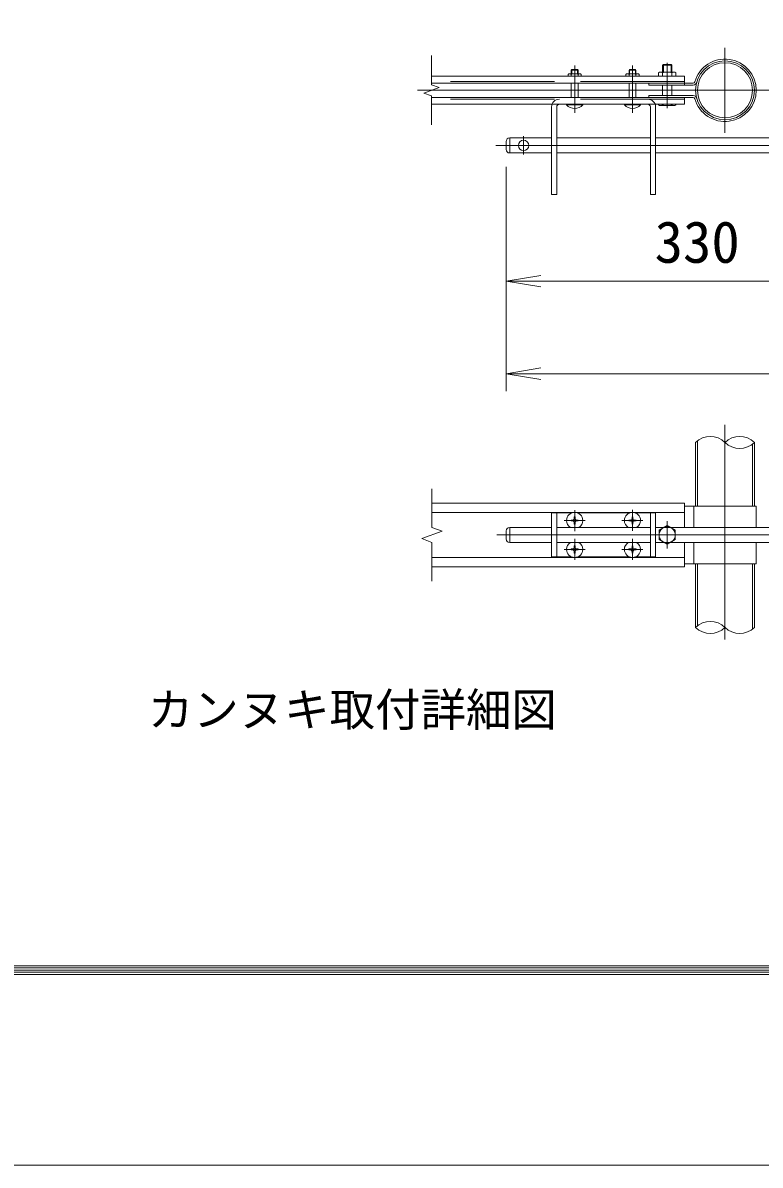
# Model space of a CAD drawing. Units: millimetres, scale not verified. Extents: x -6300 to 6300, y -4455 to 4455.
# Drawn here: x -4122 to -2847, y -4455 to -2479 of the extents above; entities that cross this region are included whole.
import ezdxf
from ezdxf.enums import TextEntityAlignment as Align

# ---------------------------------------------------------------- set-up
doc = ezdxf.new("R2010")
doc.units = ezdxf.units.MM
doc.header["$LTSCALE"] = 30
doc.linetypes.add('DASHED', pattern=[7.5, 6, -1.5])
doc.linetypes.add('USER1', pattern=[50.8, 31.75, -6.35, 6.35, -6.35])
for name, color, linetype, lineweight in [('0-1_D-TTL', 7, 'Continuous', 9), ('0-2_D-TTL-TXT', 7, 'Continuous', 13), ('0-3_D-BMK', 2, 'USER1', 13), ('0-4_D-STR1', 1, 'Continuous', 18), ('0-5_D-STR3', 3, 'Continuous', 13), ('0-6_D-STR-DIM', 7, 'Continuous', 9), ('0-7_0', 7, 'Continuous', 9)]:
    doc.layers.add(name, color=color, linetype=linetype, lineweight=lineweight)
doc.styles.add('ＭＳ ゴシック', font='')
doc.styles.get('ＭＳ ゴシック').set_extended_font_data('MS Gothic')

# ---------------------------------------------------------------- blocks, each defined once
blk = doc.blocks.new('_Open')
at = {"layer": '0-7_0'}
blk.add_line((-30, 5), (0, 0), dxfattribs=at)
blk.add_lwpolyline([(-30, -5), (0, 0), (-30, 0)], dxfattribs=at)

msp = doc.modelspace()

# ---------------------------------------------------------------- linework, layer by layer
at = {"layer": '0-1_D-TTL', "color": 2, "lineweight": 18}
msp.add_lwpolyline([(-6300.14, 4455), (6299.86, 4455), (6299.86, -4455), (-6300.14, -4455)], close=True, dxfattribs=at)
at = {"layer": '0-1_D-TTL'}
for points in [[(-5895.14, 4125), (5894.86, 4125), (5894.86, -4125), (-5895.14, -4125)], [(-5891.39, 4121.25), (5891.11, 4121.25), (5891.11, -4121.25), (-5891.39, -4121.25)], [(-5887.64, 4117.5), (5887.36, 4117.5), (5887.36, -4117.5), (-5887.64, -4117.5)], [(-5883.89, 4113.75), (5883.61, 4113.75), (5883.61, -4113.75), (-5883.89, -4113.75)], [(-5880.14, 4110), (5879.86, 4110), (5879.86, -4110), (-5880.14, -4110)]]:
    msp.add_lwpolyline(points, close=True, dxfattribs=at)
at = {"layer": '0-3_D-BMK'}
for p, q in [((-2907.57, -2522.37), (-2907.57, -2669.6)), ((-3007.57, -2548.46), (-3007.57, -2627.16)), ((-3167.57, -2552.86), (-3167.57, -2634.88)), ((-3067.57, -2552.86), (-3067.57, -2634.88)), ((-3439.27, -2595.98), (-2050.78, -2595.98)), ((-3255.97, -2675.6), (-3255.97, -2707.17)), ((-3304.03, -2691.38), (-2072.88, -2691.38)), ((-2907.57, -3174.44), (-2907.57, -3545.6)), ((-3167.57, -3358.24), (-3167.57, -3321.98)), ((-3067.57, -3358.15), (-3067.57, -3321.89)), ((-3185.79, -3340.02), (-3149.53, -3340.02)), ((-3085.79, -3340.02), (-3049.53, -3340.02)), ((-3007.57, -3341.45), (-3007.57, -3388.6)), ((-3302.21, -3365.02), (-2023.31, -3365.02)), ((-3167.57, -3408.15), (-3167.57, -3371.89)), ((-3067.57, -3408.15), (-3067.57, -3371.89)), ((-3185.79, -3390.02), (-3149.53, -3390.02)), ((-3085.79, -3390.02), (-3049.53, -3390.02))]:
    msp.add_line(p, q, dxfattribs=at)
at = {"layer": '0-4_D-STR1'}
for p, q in [((-2958.37, -3205.02), (-2958.37, -3315.02)), ((-2856.77, -3205.02), (-2856.77, -3315.02)), ((-2958.37, -3415.02), (-2958.37, -3525.02)), ((-2856.77, -3415.02), (-2856.77, -3525.02)), ((-2856.77, -3415.02), (-2856.77, -3525.02))]:
    msp.add_line(p, q, dxfattribs=at)
at = {"layer": '0-4_D-STR1', "linetype": 'DASHED'}
for p, q in [((-2955.17, -3202.2), (-2955.17, -3315.02)), ((-2859.97, -3207.85), (-2859.97, -3315.02)), ((-2955.17, -3415.02), (-2955.17, -3522.2)), ((-2859.97, -3415.02), (-2859.97, -3527.85))]:
    msp.add_line(p, q, dxfattribs=at)
at = {"layer": '0-4_D-STR1'}
for radius in [50.8, 47.6]:
    msp.add_circle((-2907.57, -2595.98), radius, dxfattribs=at)
at = {"layer": '0-5_D-STR3', "linetype": 'DASHED'}
for p, q in [((-3176.36, -2567.38), (-3158.64, -2567.38)), ((-3058.78, -2567.38), (-3076.5, -2567.38)), ((-2977.57, -2580.58), (-3415.13, -2580.58)), ((-2977.57, -2611.38), (-3415.13, -2611.38))]:
    msp.add_line(p, q, dxfattribs=at)
at = {"layer": '0-5_D-STR3'}
for p, q in [((-3172.49, -2560.18), (-3173.57, -2561.27)), ((-3173.57, -2567.38), (-3173.57, -2561.27)), ((-3173.57, -2561.27), (-3161.57, -2561.27)), ((-3172.49, -2567.38), (-3172.49, -2560.18)), ((-3172.49, -2560.18), (-3162.65, -2560.18)), ((-3172.49, -2560.18), (-3162.65, -2560.18)), ((-3162.65, -2567.38), (-3162.65, -2560.18)), ((-3162.65, -2560.18), (-3161.57, -2561.27)), ((-3161.57, -2567.38), (-3161.57, -2561.27)), ((-3072.49, -2560.18), (-3073.57, -2561.27)), ((-3061.57, -2561.27), (-3073.57, -2561.27)), ((-3073.57, -2567.38), (-3073.57, -2561.27)), ((-3062.65, -2560.18), (-3072.49, -2560.18)), ((-3062.65, -2560.18), (-3072.49, -2560.18)), ((-3072.49, -2567.38), (-3072.49, -2560.18)), ((-3062.65, -2560.18), (-3061.57, -2561.27)), ((-3062.65, -2567.38), (-3062.65, -2560.18)), ((-3061.57, -2567.38), (-3061.57, -2561.27)), ((-3022.57, -2565.98), (-3022.57, -2571.78)), ((-2995.73, -2564.38), (-3019.41, -2564.38)), ((-3015.57, -2552.74), (-3014.22, -2551.38)), ((-2999.57, -2552.74), (-3015.57, -2552.74)), ((-3015.57, -2564.38), (-3015.57, -2552.74)), ((-3015.57, -2571.78), (-3015.57, -2565.98)), ((-3000.93, -2551.38), (-3014.22, -2551.38)), ((-3014.22, -2564.38), (-3014.22, -2551.38)), ((-3000.93, -2551.38), (-2999.57, -2552.74)), ((-3000.93, -2564.38), (-3000.93, -2551.38)), ((-2999.57, -2564.38), (-2999.57, -2552.74)), ((-2999.57, -2571.78), (-2999.57, -2565.98)), ((-2992.57, -2565.98), (-2992.57, -2571.78)), ((-2977.57, -2571.78), (-3415.13, -2571.78)), ((-2962.66, -2583.78), (-3415.13, -2583.78)), ((-3179.07, -2568.58), (-3179.07, -2571.78)), ((-3173.57, -2571.78), (-3173.57, -2568.58)), ((-3173.57, -2608.18), (-3173.57, -2583.78)), ((-3161.57, -2571.78), (-3161.57, -2568.58)), ((-3161.57, -2608.18), (-3161.57, -2583.78)), ((-3156.07, -2568.58), (-3156.07, -2571.78)), ((-3079.07, -2568.58), (-3079.07, -2571.78)), ((-3073.57, -2571.78), (-3073.57, -2568.58)), ((-3073.57, -2608.18), (-3073.57, -2583.78)), ((-3061.57, -2571.78), (-3061.57, -2568.58)), ((-3061.57, -2608.18), (-3061.57, -2583.78)), ((-3056.07, -2568.58), (-3056.07, -2571.78)), ((-3039.57, -2583.78), (-3039.57, -2586.98)), ((-2962.66, -2586.98), (-3039.57, -2586.98)), ((-3015.57, -2604.98), (-3015.57, -2586.98)), ((-2999.57, -2604.98), (-2999.57, -2586.98)), ((-2977.57, -2571.78), (-2977.57, -2586.98)), ((-2962.66, -2604.98), (-3039.57, -2604.98)), ((-3039.57, -2604.98), (-3039.57, -2608.18)), ((-3039.57, -2604.98), (-3039.57, -2608.18)), ((-2962.66, -2608.18), (-3415.13, -2608.18)), ((-2977.57, -2620.18), (-3415.13, -2620.18)), ((-3207.57, -2624.88), (-3207.57, -2776.38)), ((-3198.57, -2624.68), (-3198.57, -2776.38)), ((-3181.57, -2620.18), (-3153.57, -2620.18)), ((-3181.57, -2621.01), (-3181.57, -2620.18)), ((-3181.57, -2621.01), (-3153.57, -2621.01)), ((-3153.57, -2621.01), (-3153.57, -2620.18)), ((-3081.57, -2621.01), (-3081.57, -2620.18)), ((-3053.57, -2620.18), (-3081.57, -2620.18)), ((-3053.57, -2621.01), (-3081.57, -2621.01)), ((-3053.57, -2621.01), (-3053.57, -2620.18)), ((-3036.57, -2624.68), (-3036.57, -2776.38)), ((-3027.57, -2624.88), (-3027.57, -2776.38)), ((-3022.57, -2620.18), (-3022.57, -2621.18)), ((-3019.21, -2622.38), (-2996.01, -2622.38)), ((-3015.57, -2620.18), (-3015.57, -2621.18)), ((-2999.57, -2620.18), (-2999.57, -2621.18)), ((-2992.57, -2620.18), (-2992.57, -2621.18)), ((-2977.57, -2608.18), (-2977.57, -2620.18)), ((-3285.97, -2684.38), (-3285.97, -2698.38)), ((-3279.97, -2678.38), (-3207.57, -2678.38)), ((-3279.97, -2678.38), (-3279.97, -2704.38)), ((-3198.57, -2678.38), (-3036.57, -2678.38)), ((-3027.57, -2678.38), (-2665.97, -2678.38)), ((-3279.97, -2704.38), (-3207.57, -2704.38)), ((-3198.57, -2704.38), (-3036.57, -2704.38)), ((-3027.57, -2704.38), (-2665.97, -2704.38)), ((-3207.57, -2776.38), (-3198.57, -2776.38)), ((-3027.57, -2776.38), (-3036.57, -2776.38)), ((-2977.57, -3310.02), (-3414.57, -3310.02)), ((-2977.57, -3310.02), (-2977.57, -3352.02)), ((-2853.57, -3315.02), (-2977.57, -3315.02)), ((-2961.57, -3315.02), (-2961.57, -3352.02)), ((-2853.57, -3315.02), (-2853.57, -3352.02)), ((-2977.57, -3326.02), (-3414.57, -3326.02)), ((-3207.57, -3327.02), (-3207.57, -3403.02)), ((-3172.77, -3327.02), (-3207.57, -3327.02)), ((-3198.57, -3327.02), (-3198.57, -3403.02)), ((-3168.36, -3333.72), (-3168.41, -3336.32)), ((-3166.78, -3333.72), (-3168.36, -3333.72)), ((-3166.78, -3333.72), (-3166.74, -3336.32)), ((-3072.77, -3327.02), (-3162.38, -3327.02)), ((-3068.36, -3333.72), (-3068.41, -3336.32)), ((-3066.78, -3333.72), (-3068.36, -3333.72)), ((-3066.78, -3333.72), (-3066.74, -3336.32)), ((-3027.57, -3327.02), (-3062.38, -3327.02)), ((-3036.57, -3327.02), (-3036.57, -3403.02)), ((-3027.57, -3327.02), (-3027.57, -3403.02)), ((-3285.97, -3358.02), (-3285.97, -3372.02)), ((-3257.07, -3352.02), (-3279.97, -3352.02)), ((-3279.97, -3352.02), (-3279.97, -3378.02)), ((-3257.38, -3352.02), (-3207.57, -3352.02)), ((-3198.57, -3352.02), (-3036.57, -3352.02)), ((-3173.87, -3340.81), (-3173.87, -3340.02)), ((-3171.28, -3340.86), (-3173.87, -3340.81)), ((-3168.36, -3346.32), (-3168.41, -3343.73)), ((-3166.78, -3346.32), (-3168.36, -3346.32)), ((-3166.78, -3346.32), (-3166.74, -3343.73)), ((-3163.87, -3339.19), (-3161.27, -3339.23)), ((-3161.27, -3339.23), (-3161.27, -3340.02)), ((-3071.28, -3339.19), (-3073.87, -3339.23)), ((-3073.87, -3339.23), (-3073.87, -3340.02)), ((-3068.36, -3346.32), (-3068.41, -3343.73)), ((-3066.78, -3346.32), (-3068.36, -3346.32)), ((-3066.78, -3346.32), (-3066.74, -3343.73)), ((-3063.87, -3340.86), (-3061.27, -3340.81)), ((-3061.27, -3340.81), (-3061.27, -3340.02)), ((-3027.57, -3352.02), (-2921.87, -3352.02)), ((-2922.17, -3352.02), (-2665.97, -3352.02)), ((-3257.07, -3378.02), (-3279.97, -3378.02)), ((-3257.38, -3378.02), (-3207.57, -3378.02)), ((-3198.57, -3378.02), (-3036.57, -3378.02)), ((-3027.57, -3378.02), (-2921.87, -3378.02)), ((-2977.57, -3378.02), (-2977.57, -3420.02)), ((-2961.57, -3378.02), (-2961.57, -3415.02)), ((-2922.17, -3378.02), (-2665.97, -3378.02)), ((-2853.57, -3378.02), (-2853.57, -3415.02)), ((-3173.87, -3390.81), (-3173.87, -3390.02)), ((-3171.28, -3390.86), (-3173.87, -3390.81)), ((-3168.36, -3383.72), (-3168.41, -3386.32)), ((-3168.36, -3396.32), (-3168.41, -3393.73)), ((-3166.78, -3383.72), (-3168.36, -3383.72)), ((-3166.78, -3396.32), (-3168.36, -3396.32)), ((-3166.78, -3383.72), (-3166.74, -3386.32)), ((-3166.78, -3396.32), (-3166.74, -3393.73)), ((-3163.87, -3389.19), (-3161.27, -3389.23)), ((-3163.87, -3390.86), (-3161.27, -3390.81)), ((-3161.27, -3389.23), (-3161.27, -3390.02)), ((-3161.27, -3390.81), (-3161.27, -3390.02)), ((-3071.28, -3389.19), (-3073.87, -3389.23)), ((-3073.87, -3389.23), (-3073.87, -3390.02)), ((-3068.36, -3383.72), (-3068.41, -3386.32)), ((-3068.36, -3396.32), (-3068.41, -3393.73)), ((-3066.78, -3383.72), (-3068.36, -3383.72)), ((-3066.78, -3396.32), (-3068.36, -3396.32)), ((-3066.78, -3383.72), (-3066.74, -3386.32)), ((-3066.78, -3396.32), (-3066.74, -3393.73)), ((-3063.87, -3389.19), (-3061.27, -3389.23)), ((-3063.87, -3390.86), (-3061.27, -3390.81)), ((-3061.27, -3389.23), (-3061.27, -3390.02)), ((-3061.27, -3390.81), (-3061.27, -3390.02)), ((-2977.57, -3404.02), (-3414.57, -3404.02)), ((-3172.77, -3403.02), (-3207.57, -3403.02)), ((-3072.77, -3403.02), (-3162.38, -3403.02)), ((-3027.57, -3403.02), (-3062.38, -3403.02)), ((-2853.57, -3415.02), (-2977.57, -3415.02)), ((-2977.57, -3420.02), (-3414.57, -3420.02))]:
    msp.add_line(p, q, dxfattribs=at)
for points in [[(-3171.28, -3339.19), (-3173.87, -3339.23), (-3173.87, -3340.02)], [(-3163.87, -3340.86), (-3161.27, -3340.81), (-3161.27, -3340.02)], [(-3071.28, -3340.86), (-3073.87, -3340.81), (-3073.87, -3340.02)], [(-3063.87, -3339.19), (-3061.27, -3339.23), (-3061.27, -3340.02)], [(-3171.28, -3389.19), (-3173.87, -3389.23), (-3173.87, -3390.02)], [(-3071.28, -3390.86), (-3073.87, -3390.81), (-3073.87, -3390.02)]]:
    msp.add_lwpolyline(points, dxfattribs=at)
at = {"layer": '0-5_D-STR3', "color": 4, "linetype": 'DASHED'}
msp.add_lwpolyline([(-3007.57, -3348.82), (-3021.6, -3356.92), (-3021.6, -3373.12), (-3007.57, -3381.22), (-2993.54, -3373.12), (-2993.54, -3356.92)], close=True, dxfattribs=at)
at = {"layer": '0-5_D-STR3'}
msp.add_circle((-3255.97, -2691.38), 9, dxfattribs=at)
at = {"layer": '0-5_D-STR3', "color": 4, "linetype": 'DASHED', "lineweight": 9}
msp.add_circle((-3007.57, -3365.02), 14.07, dxfattribs=at)
at = {"layer": '0-5_D-STR3'}
for centre, radius, start, end in [((-2907.57, -2595.98), 54, 195.6185, 164.3815), ((-3176.32, -2571.13), 3.75, 42.84372, 137.15628), ((-3167.57, -2582.98), 15.6, 67.38014, 112.61986), ((-3158.82, -2571.12), 3.74, 42.69541, 137.30459), ((-3076.32, -2571.12), 3.74, 42.69541, 137.30459), ((-3067.57, -2582.98), 15.6, 67.38014, 112.61986), ((-3058.82, -2571.13), 3.75, 42.84372, 137.15628), ((-3019.07, -2568.98), 4.6, 40.52088, 139.47912), ((-3007.57, -2585.18), 20.8, 67.38014, 112.61986), ((-2996.07, -2568.98), 4.6, 40.52088, 139.47912), ((-2962.66, -2580.58), 3.2, 270, 344.3815), ((-2962.66, -2580.58), 6.4, 270, 344.3815), ((-2962.66, -2611.38), 6.4, 15.6185, 90), ((-3194.07, -2624.88), 13.5, 90, 180), ((-3194.07, -2624.68), 4.5, 90, 180), ((-3167.57, -2609.38), 18.2, 219.71514, 320.28486), ((-3067.57, -2609.38), 18.2, 219.71514, 320.28486), ((-3041.07, -2624.88), 13.5, 0, 90), ((-3041.07, -2624.68), 4.5, 0, 90), ((-3019.07, -2616.69), 5.7, 232.09851, 307.90149), ((-3007.57, -2595.12), 27.27, 252.93847, 287.06153), ((-2996.07, -2616.68), 5.7, 232.14171, 307.85829), ((-2962.66, -2611.38), 3.2, 15.6185, 90), ((-3279.97, -2684.38), 6, 90, 180), ((-3279.97, -2698.38), 6, 180, 270), ((-3167.57, -3340.02), 14, 0, 180), ((-3171.38, -3336.21), 2.98, 270, 0), ((-3163.76, -3336.21), 2.98, 180, 270), ((-3067.57, -3340.02), 14, 0, 180), ((-3071.38, -3336.21), 2.98, 270, 0), ((-3063.76, -3336.21), 2.98, 180, 270), ((-3279.97, -3358.02), 6, 90, 180), ((-3167.57, -3340.02), 14, 180, 238.99728), ((-3171.38, -3343.83), 2.98, 0, 90), ((-3163.76, -3343.83), 2.98, 90, 180), ((-3167.57, -3340.02), 14, 301.00272, 0), ((-3067.57, -3340.02), 14, 180, 238.99728), ((-3071.38, -3343.83), 2.98, 0, 90), ((-3063.76, -3343.83), 2.98, 90, 180), ((-3067.57, -3340.02), 14, 301.00272, 0), ((-3279.97, -3372.02), 6, 180, 270), ((-3167.57, -3390.02), 14, 121.00272, 180), ((-3167.57, -3390.02), 14, 0, 58.99728), ((-3067.57, -3390.02), 14, 121.00272, 180), ((-3067.57, -3390.02), 14, 0, 58.99728), ((-3167.57, -3390.02), 14, 180, 0), ((-3171.38, -3386.21), 2.98, 270, 0), ((-3171.38, -3393.83), 2.98, 0, 90), ((-3163.76, -3386.21), 2.98, 180, 270), ((-3163.76, -3393.83), 2.98, 90, 180), ((-3067.57, -3390.02), 14, 180, 0), ((-3071.38, -3386.21), 2.98, 270, 0), ((-3071.38, -3393.83), 2.98, 0, 90), ((-3063.76, -3386.21), 2.98, 180, 270), ((-3063.76, -3393.83), 2.98, 90, 180)]:
    msp.add_arc(centre, radius, start, end, dxfattribs=at)
at = {"layer": '0-6_D-STR-DIM'}
for p, q in [((-3415.13, -2586.36), (-3415.13, -2535.98)), ((-3401.91, -2591.17), (-3415.13, -2586.36)), ((-3428.34, -2600.79), (-3401.91, -2591.17)), ((-3415.13, -2605.6), (-3428.34, -2600.79)), ((-3415.13, -2655.98), (-3415.13, -2605.6)), ((-3285.97, -2728.38), (-3285.97, -2956.12)), ((-3285.97, -2728.38), (-3285.97, -3116.15)), ((-3225.97, -2926.12), (-2685.97, -2926.12)), ((-3225.97, -3086.15), (-2145.97, -3086.15)), ((-3414.57, -3352.2), (-3414.57, -3285.02)), ((-3432.19, -3371.44), (-3396.95, -3358.61)), ((-3396.95, -3358.61), (-3414.57, -3352.2)), ((-3414.57, -3377.85), (-3432.19, -3371.44)), ((-3414.57, -3445.02), (-3414.57, -3377.85))]:
    msp.add_line(p, q, dxfattribs=at)
for centre, start, end in [((-2932.97, -3230.59), 45.18146, 134.81854), ((-2882.17, -3230.59), 45.18146, 134.81854), ((-2882.17, -3179.46), 225.18146, 314.81854), ((-2932.97, -3550.59), 45.18146, 134.81854), ((-2932.97, -3499.46), 225.18146, 314.81854), ((-2882.17, -3499.46), 225.18146, 314.81854)]:
    msp.add_arc(centre, 36.03, start, end, dxfattribs=at)

# ---------------------------------------------------------------- block references
at = {"layer": '0-6_D-STR-DIM', "xscale": 2, "yscale": 2, "rotation": 180}
for p in [(-3285.97, -2926.12), (-3285.97, -3086.15)]:
    msp.add_blockref('_Open', p, dxfattribs=at)

# ---------------------------------------------------------------- texts
at = {"layer": '0-2_D-TTL-TXT', "style": 'ＭＳ ゴシック'}
msp.add_text('カンヌキ取付詳細図', height=57.62, dxfattribs=at).set_placement((-3905.83, -3713.24), align=Align.BOTTOM_LEFT)
at = {"layer": '0-6_D-STR-DIM', "style": 'ＭＳ ゴシック'}
msp.add_text('330', height=72.14, dxfattribs=at).set_placement((-3029.28, -2916), align=Align.BOTTOM_LEFT)

doc.saveas('drawing.dxf')
